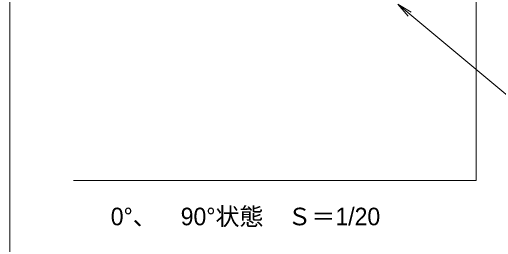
# Model space of a CAD drawing. Units: millimetres, scale not verified, with parts at other scales. Extents: x -1999 to 2001, y -1385 to 1385.
# Drawn here: x -1999 to -1246, y 311 to 672 of the extents above; entities that cross this region are included whole.
import ezdxf
from ezdxf.enums import TextEntityAlignment as Align

# ---------------------------------------------------------------- set-up
doc = ezdxf.new("R2010")
doc.units = ezdxf.units.MM
doc.header["$LTSCALE"] = 10
for name, color, linetype, lineweight in [('0-0_zumenwaku', 6, 'Continuous', 9), ('0-2_一般寸法', 1, 'Continuous', 9), ('0-3_0', 4, 'Continuous', 9)]:
    doc.layers.add(name, color=color, linetype=linetype, lineweight=lineweight)
doc.layers.add('0-1_moji', color=2, linetype='Continuous')
doc.styles.add('ＭＳ ゴシック', font='')
doc.styles.add('ＭＳ Ｐゴシック', font='')
doc.styles.get('ＭＳ ゴシック').set_extended_font_data('MS Gothic')
doc.styles.get('ＭＳ Ｐゴシック').set_extended_font_data('MS PGothic')

# ---------------------------------------------------------------- blocks, each defined once
blk = doc.blocks.new('MLeader3')
at = {"layer": '0-2_一般寸法'}
for p, q in [((-1401.32, 680.74), (-1382.88, 665.39)), ((-1226.3, 536.84), (-933.69, 536.84))]:
    blk.add_line(p, q, dxfattribs=at)
for points in [[(-1385.44, 662.31), (-1401.32, 680.74), (-1380.32, 668.46)], [(-1382.88, 665.39), (-1228.46, 536.84), (-1226.3, 536.84)]]:
    blk.add_lwpolyline(points, dxfattribs=at)
at = {"layer": '0-2_一般寸法', "style": 'ＭＳ ゴシック', "width": 0.75}
blk.add_text('90°（ロック機構あり）', height=28.86, dxfattribs=at).set_placement((-1229.19, 535.86), align=Align.BOTTOM_LEFT)

msp = doc.modelspace()

# ---------------------------------------------------------------- linework, layer by layer
at = {"layer": '0-0_zumenwaku'}
msp.add_lwpolyline([(-1999.35, -1385.32), (2000.64, -1385.32), (2000.64, 1384.68), (-1999.35, 1384.68)], close=True, dxfattribs=at)
at = {"layer": '0-3_0', "color": 7}
for q in [(-1280.48, 1197.47), (-1901, 408.74)]:
    msp.add_line((-1280.48, 408.74), q, dxfattribs=at)

# ---------------------------------------------------------------- block references
at = {"layer": '0-2_一般寸法'}
msp.add_blockref('MLeader3', (0, 0), dxfattribs=at)

# ---------------------------------------------------------------- texts
at = {"layer": '0-1_moji', "style": 'ＭＳ Ｐゴシック'}
msp.add_text('0°、\u300090°状態\u3000Ｓ＝1/20', height=27.11, dxfattribs=at).set_placement((-1843.68, 331.75), align=Align.BOTTOM_LEFT)

doc.saveas('drawing.dxf')
